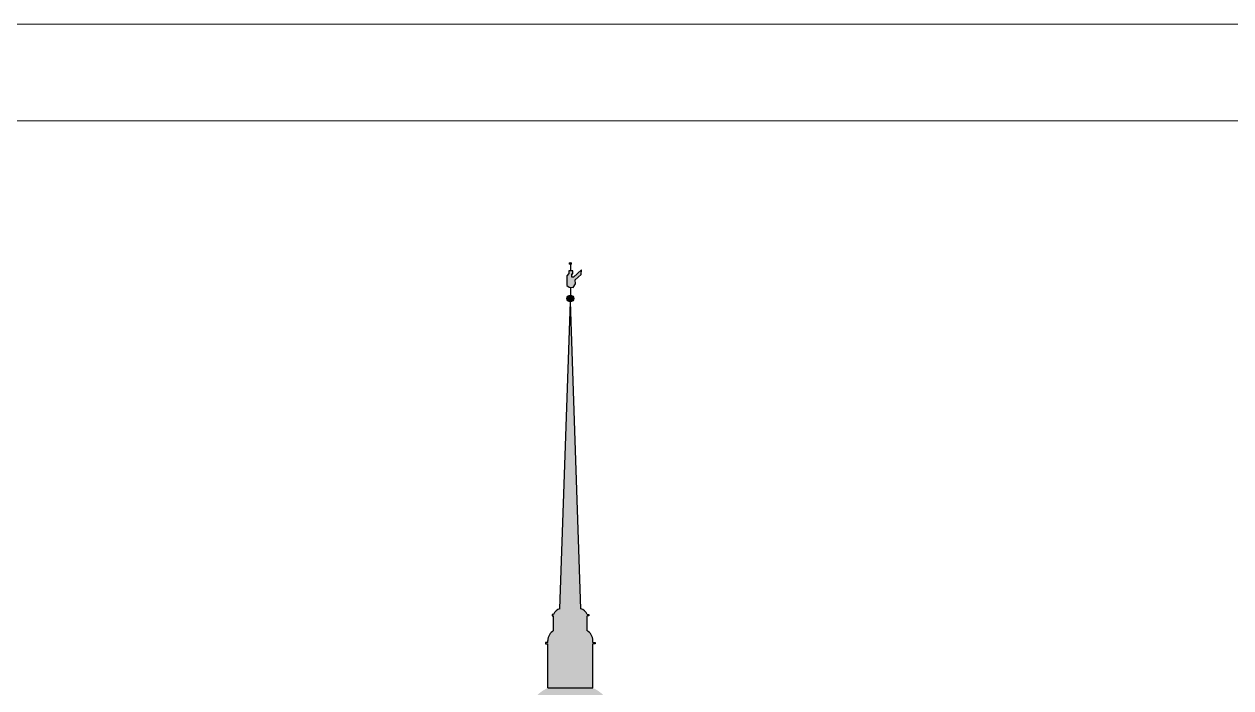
# Model space of a CAD drawing. Header units: metres. Extents: x -564 to -106, y -319 to -159.
# Drawn here: x -379.32 to -373.08, y -162.51 to -159.07 of the extents above; entities that cross this region are included whole.
import ezdxf

# ---------------------------------------------------------------- set-up
doc = ezdxf.new("R2010")
doc.units = ezdxf.units.M
doc.header["$MEASUREMENT"] = 0
doc.layers.add('контур здания на ситуации', color=1, linetype='Continuous', lineweight=30)
doc.layers.add('Рамка', color=7, linetype='Continuous', lineweight=0)

# ---------------------------------------------------------------- blocks, each defined once
blk = doc.blocks.new('A$C2C6E360E_1_1')
at = {"linetype": 'Continuous', "lineweight": 30, "ltscale": 0.1}
for points in [[(-10.6753, -0.549, 1), (-10.6854, -0.549, 1)], [(-10.6662, -0.6725), (-10.6871, -0.672), (-10.6985, -0.6636), (-10.6989, -0.6128), (-10.6875, -0.6012), (-10.6875, -0.5876), (-10.6671, -0.5873), (-10.6674, -0.6026), (-10.6733, -0.603), (-10.6725, -0.6205), (-10.6634, -0.6202), (-10.6229, -0.582), (-10.6235, -0.6054), (-10.6556, -0.6334), (-10.6539, -0.6544)], [(-10.5634, -2.5175), (-10.5519, -2.5175), (-10.5519, -2.5113), (-10.5634, -2.5113), (-10.5634, -2.501, 0.245371), (-10.5938, -2.4487), (-10.5938, -2.3719), (-10.5855, -2.3719), (-10.5855, -2.3658), (-10.5938, -2.3658, 0.240353), (-10.6259, -2.3359), (-10.6803, -0.7479), (-10.7348, -2.3359, 0.240353), (-10.7668, -2.3658), (-10.7752, -2.3658), (-10.7752, -2.3719), (-10.7668, -2.3719), (-10.7668, -2.4487, 0.245371), (-10.7972, -2.501), (-10.7972, -2.5113), (-10.8087, -2.5113), (-10.8087, -2.5175), (-10.7972, -2.5175), (-10.7972, -2.7456), (-10.5634, -2.7456)], [(-10.4314, -3.0104), (-10.4059, -3.0104, 0.409034), (-10.4005, -2.9962), (-10.3968, -2.9834), (-10.3722, -2.9649, 0.850559), (-10.3843, -2.9567), (-10.407, -2.9737), (-10.4138, -2.9902), (-10.4383, -2.9902), (-10.4434, -2.9226, 0.273634), (-10.5634, -2.7456), (-10.7972, -2.7456, 0.273634), (-10.9173, -2.9226), (-10.9224, -2.9902), (-10.9468, -2.9902), (-10.9537, -2.9737), (-10.9783, -2.9552, 0.71604), (-10.9885, -2.9649), (-10.9639, -2.9834), (-10.9602, -2.9962, 0.409034), (-10.9548, -3.0104), (-10.9293, -3.0104), (-10.9293, -3.2778), (-10.9512, -3.2778, 0.692678), (-10.9533, -3.2989), (-10.9424, -3.2989), (-10.9424, -3.3595), (-10.9653, -3.3595, 0.789101), (-10.9696, -3.381), (-10.9613, -3.381), (-10.9613, -3.6795), (-10.3843, -3.8808), (-10.3843, -3.814), (-10.3688, -3.814), (-10.3688, -3.7976), (-10.3843, -3.7976), (-10.3843, -3.7292), (-10.3994, -3.7292), (-10.3994, -3.381), (-10.3911, -3.381, 0.818526), (-10.3962, -3.3595), (-10.4183, -3.3595), (-10.4183, -3.2989), (-10.4074, -3.2989, 0.692678), (-10.4095, -3.2778), (-10.4314, -3.2778)]]:
    blk.add_hatch(color=7, dxfattribs=at).paths.add_polyline_path(points)
h = blk.add_hatch(color=7, dxfattribs=at)
edge = h.paths.add_edge_path()
edge.add_arc((-10.6803, -0.7305), 0.0174, 0, 360)
at = {"color": 7, "linetype": 'Continuous', "lineweight": 30, "ltscale": 0.1}
for p, q in [((-10.6803, -0.5541), (-10.6803, -0.5875)), ((-10.6803, -0.6722), (-10.6803, -0.7131)), ((-10.7348, -2.3363), (-10.6803, -0.7479)), ((-10.6259, -2.3363), (-10.6803, -0.7479)), ((-10.7668, -2.4498), (-10.7668, -2.3719)), ((-10.5938, -2.4498), (-10.5938, -2.3719)), ((-10.7972, -2.5113), (-10.7972, -2.501)), ((-10.7972, -2.7456), (-10.7972, -2.5175)), ((-10.5634, -2.5113), (-10.5634, -2.501)), ((-10.5634, -2.7456), (-10.5634, -2.5175)), ((-10.7972, -2.7456), (-10.5634, -2.7456))]:
    blk.add_line(p, q, dxfattribs=at)
at = {"color": 7, "linetype": 'Continuous', "lineweight": 30, "ltscale": 0.1, "flags": 128}
blk.add_lwpolyline([(-10.6871, -0.672), (-10.6662, -0.6725), (-10.6539, -0.6544), (-10.6556, -0.6334), (-10.6235, -0.6054), (-10.6229, -0.582), (-10.6634, -0.6202), (-10.6725, -0.6205), (-10.6733, -0.603), (-10.6674, -0.6026), (-10.6671, -0.5873), (-10.6875, -0.5876), (-10.6875, -0.6012), (-10.6989, -0.6128), (-10.6985, -0.6636), (-10.6871, -0.672)], close=True, dxfattribs=at)
for points in [[(-10.7668, -2.3658), (-10.7752, -2.3658), (-10.7752, -2.3719), (-10.7668, -2.3719)], [(-10.5938, -2.3658), (-10.5855, -2.3658), (-10.5855, -2.3719), (-10.5938, -2.3719)], [(-10.7972, -2.5113), (-10.8087, -2.5113), (-10.8087, -2.5175), (-10.7972, -2.5175)], [(-10.5634, -2.5113), (-10.5519, -2.5113), (-10.5519, -2.5175), (-10.5634, -2.5175)]]:
    blk.add_lwpolyline(points, dxfattribs=at)
at = {"color": 7, "linetype": 'Continuous', "lineweight": 30, "ltscale": 0.1}
for centre, radius in [((-10.6803, -0.549), 0.00506), ((-10.6803, -0.7305), 0.0174)]:
    blk.add_circle(centre, radius, dxfattribs=at)
for centre, radius, start, end in [((-10.7216, -2.3823), 0.0482, 105.87159, 159.93217), ((-10.6391, -2.3823), 0.0482, 20.06783, 74.12841), ((-10.732, -2.504), 0.0653, 122.25674, 177.40205), ((-10.6287, -2.504), 0.0653, 2.59795, 57.74326)]:
    blk.add_arc(centre, radius, start, end, dxfattribs=at)

msp = doc.modelspace()

# ---------------------------------------------------------------- linework, layer by layer
at = {"layer": 'Рамка', "color": 7, "lineweight": 13}
msp.add_3dface([(-385.5589, -188.0727), (-365.0589, -188.0727), (-365.0589, -159.0727), (-385.5589, -159.0727)], dxfattribs=at)
at = {"layer": 'Рамка', "color": 7, "lineweight": 13, "ltscale": 0.5}
msp.add_3dface([(-383.5589, -187.5727), (-365.5589, -187.5727), (-365.5589, -159.5727), (-383.5589, -159.5727)], dxfattribs=at)

# ---------------------------------------------------------------- block references
at = {"layer": 'контур здания на ситуации', "linetype": 'Continuous', "lineweight": 13, "ltscale": 100}
msp.add_blockref('A$C2C6E360E_1_1', (-365.8116, -159.7626), dxfattribs=at)

doc.saveas('drawing.dxf')
